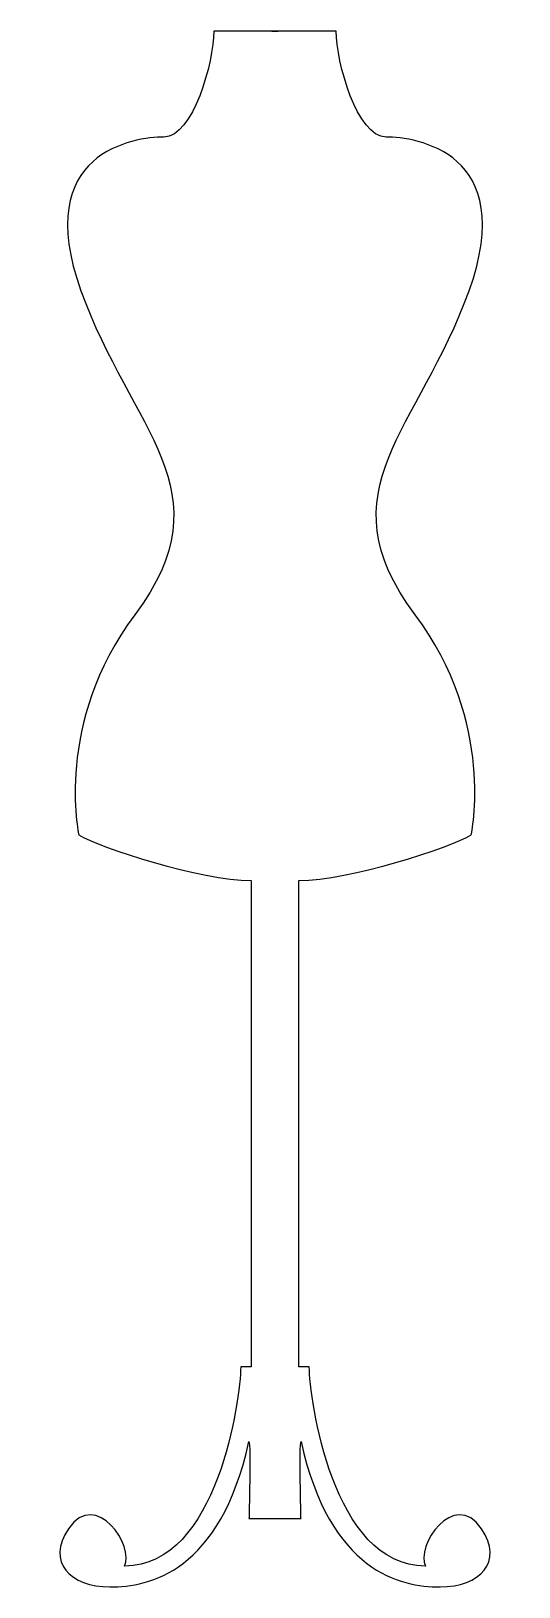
# Model space of a CAD drawing. Header units: centimetres. Extents: x -2.9 to 2.9, y -9.2 to 9.2.
import ezdxf

# ---------------------------------------------------------------- set-up
doc = ezdxf.new("R2010")
doc.units = ezdxf.units.CM
doc.header["$MEASUREMENT"] = 0
doc.layers.add('Camada 1', color=7, linetype='Continuous')

msp = doc.modelspace()

# ---------------------------------------------------------------- linework, layer by layer
at = {"layer": 'Camada 1'}
msp.add_open_spline([(-0.03608, 9.22008), (-0.03608, 9.22008), (0.72714, 9.22008), (0.72714, 9.22008), (0.72714, 9.22008), (0.72714, 8.8508), (0.97333, 7.96447), (1.31798, 7.96447), (1.31798, 7.96447), (1.66268, 7.96447), (2.89368, 7.79217), (2.30287, 6.14263), (2.30287, 6.14263), (1.71198, 4.49309), (0.55482, 3.77905), (1.66271, 2.30194), (1.66271, 2.30194), (2.62294, 1.02175), (2.3275, -0.30775), (2.3275, -0.30775), (2.3275, -0.30775), (2.08123, -0.45547), (0.87491, -0.84941), (0.28402, -0.84941), (0.28402, -0.84941), (0.28402, -0.84941), (0.28402, -6.61039), (0.28402, -6.61039), (0.28402, -6.61039), (0.28402, -6.61039), (0.40715, -6.61039), (0.40715, -6.61039), (0.40715, -6.61039), (0.40715, -6.97967), (0.67798, -8.97389), (1.78587, -8.97389), (1.78587, -8.97389), (1.66271, -8.75227), (2.1179, -8.04684), (2.4505, -8.53071), (2.4505, -8.53071), (2.7213, -8.92465), (2.42587, -9.22008), (1.95814, -9.22008), (1.95814, -9.22008), (1.49041, -9.22008), (0.65335, -9.0477), (0.30862, -7.49666), (0.30862, -7.49666), (0.28399, -7.52129), (0.30862, -8.40765), (0.30862, -8.40765), (0.30862, -8.40765), (0.30862, -8.40765), (0.0378, -8.40765), (0.0378, -8.40765), (0.0378, -8.40765), (0.0378, -8.40765), (-0.03772, -8.40765), (-0.03772, -8.40765), (-0.03772, -8.40765), (-0.03772, -8.40765), (-0.30854, -8.40765), (-0.30854, -8.40765), (-0.30854, -8.40765), (-0.30854, -8.40765), (-0.28391, -7.5213), (-0.30854, -7.49666), (-0.30854, -7.49666), (-0.65321, -9.0477), (-1.4903, -9.22008), (-1.95806, -9.22008), (-1.95806, -9.22008), (-2.42582, -9.22008), (-2.72128, -8.92465), (-2.45045, -8.53071), (-2.45045, -8.53071), (-2.11776, -8.04684), (-1.6626, -8.75227), (-1.78574, -8.97389), (-1.78574, -8.97389), (-0.67785, -8.97389), (-0.40702, -6.97967), (-0.40702, -6.61039), (-0.40702, -6.61039), (-0.40702, -6.61039), (-0.28391, -6.61039), (-0.28391, -6.61039), (-0.28391, -6.61039), (-0.28391, -6.61039), (-0.28391, -0.84941), (-0.28391, -0.84941), (-0.28391, -0.84941), (-0.87478, -0.84941), (-2.08115, -0.45547), (-2.32737, -0.30775), (-2.32737, -0.30775), (-2.32737, -0.30775), (-2.62283, 1.02175), (-1.6626, 2.30194), (-1.6626, 2.30194), (-0.55466, 3.77906), (-1.71187, 4.49309), (-2.30271, 6.14263), (-2.30271, 6.14263), (-2.89358, 7.7922), (-1.6626, 7.96447), (-1.3179, 7.96447), (-1.3179, 7.96447), (-0.97323, 7.96447), (-0.72703, 8.85082), (-0.72703, 9.22008), (-0.72703, 9.22008), (-0.72703, 9.22008), (0.03621, 9.22008), (0.03621, 9.22008), (0.03621, 9.22008), (0.03621, 9.22008), (-0.03608, 9.22008), (-0.03608, 9.22008)], degree=3, knots=[0, 0, 0, 0, 0.03225806, 0.03225806, 0.03225806, 0.03225806, 0.06451613, 0.06451613, 0.06451613, 0.06451613, 0.09677419, 0.09677419, 0.09677419, 0.09677419, 0.12903226, 0.12903226, 0.12903226, 0.12903226, 0.16129032, 0.16129032, 0.16129032, 0.16129032, 0.19354839, 0.19354839, 0.19354839, 0.19354839, 0.22580645, 0.22580645, 0.22580645, 0.22580645, 0.25806452, 0.25806452, 0.25806452, 0.25806452, 0.29032258, 0.29032258, 0.29032258, 0.29032258, 0.32258065, 0.32258065, 0.32258065, 0.32258065, 0.35483871, 0.35483871, 0.35483871, 0.35483871, 0.38709677, 0.38709677, 0.38709677, 0.38709677, 0.41935484, 0.41935484, 0.41935484, 0.41935484, 0.4516129, 0.4516129, 0.4516129, 0.4516129, 0.48387097, 0.48387097, 0.48387097, 0.48387097, 0.51612903, 0.51612903, 0.51612903, 0.51612903, 0.5483871, 0.5483871, 0.5483871, 0.5483871, 0.58064516, 0.58064516, 0.58064516, 0.58064516, 0.61290323, 0.61290323, 0.61290323, 0.61290323, 0.64516129, 0.64516129, 0.64516129, 0.64516129, 0.67741935, 0.67741935, 0.67741935, 0.67741935, 0.70967742, 0.70967742, 0.70967742, 0.70967742, 0.74193548, 0.74193548, 0.74193548, 0.74193548, 0.77419355, 0.77419355, 0.77419355, 0.77419355, 0.80645161, 0.80645161, 0.80645161, 0.80645161, 0.83870968, 0.83870968, 0.83870968, 0.83870968, 0.87096774, 0.87096774, 0.87096774, 0.87096774, 0.90322581, 0.90322581, 0.90322581, 0.90322581, 0.93548387, 0.93548387, 0.93548387, 0.93548387, 1, 1, 1, 1], dxfattribs=at)

doc.saveas('drawing.dxf')
